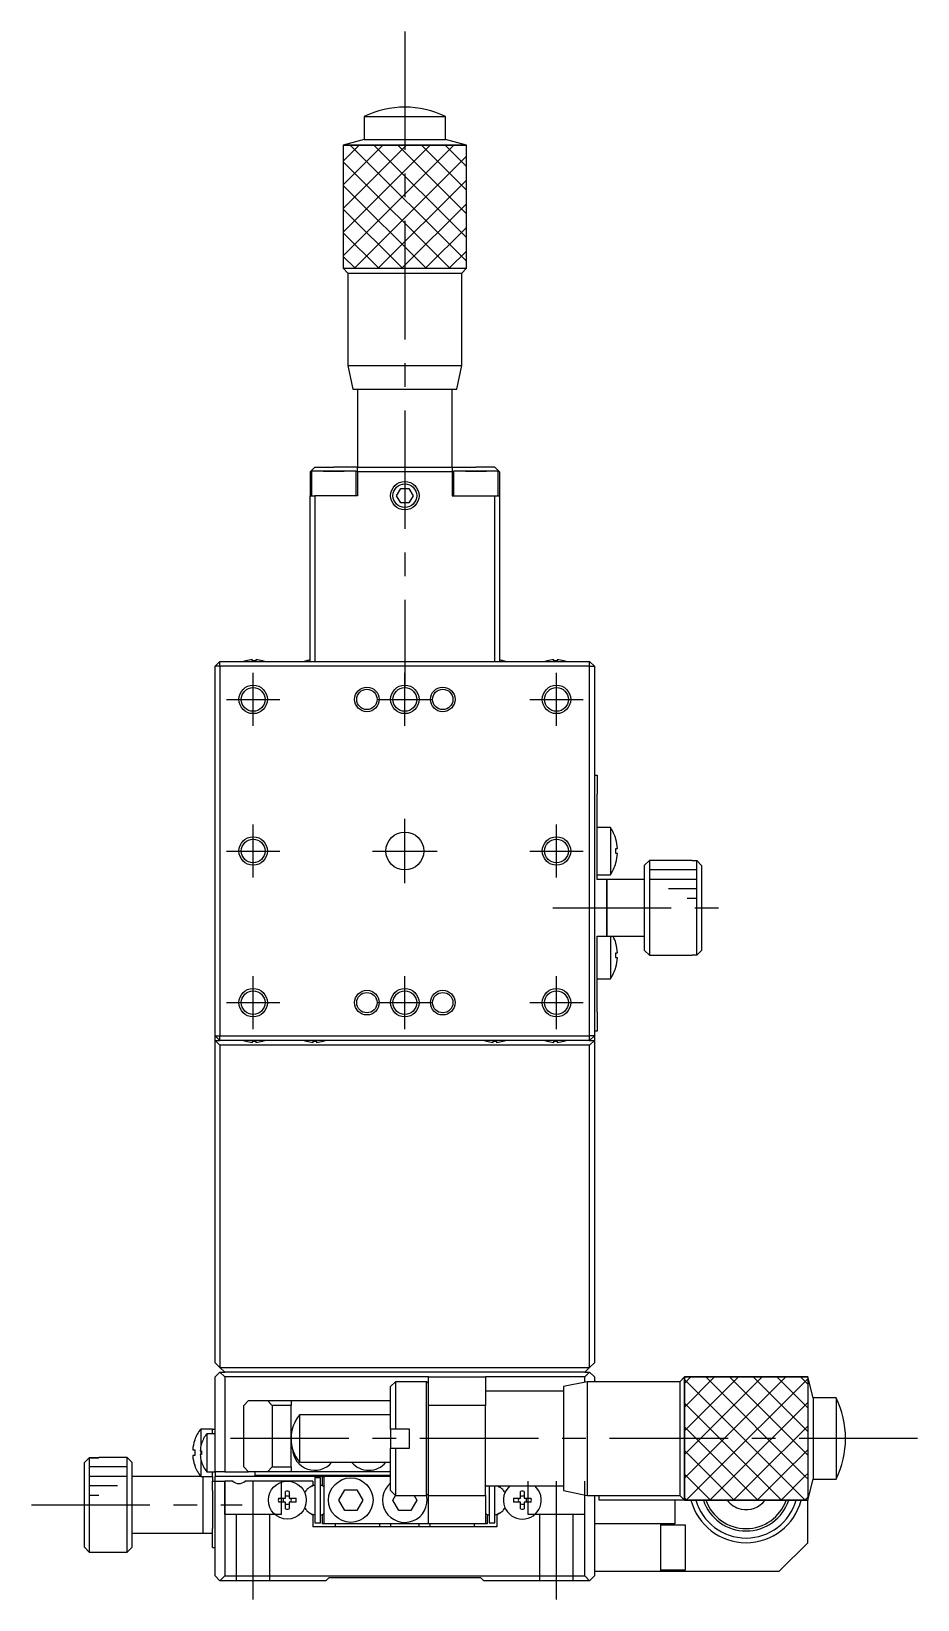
# Model space of a CAD drawing. Extents: x -314 to 359, y 3 to 518.
# Drawn here: x -70.9 to 22.6, y 31.5 to 197 of the extents above; entities that cross this region are included whole.
import ezdxf

# ---------------------------------------------------------------- set-up
doc = ezdxf.new("R2010")
doc.units = 0
doc.header["$LTSCALE"] = 10
doc.linetypes.add('CENTER', pattern=[2, 1.25, -0.25, 0.25, -0.25])
doc.linetypes.add('DASHED', pattern=[3.5, 2, -1.5])
doc.layers.get('0').update_dxf_attribs({"linetype": 'CONTINUOUS'})
doc.layers.add('CENTER', color=1, linetype='CENTER')

msp = doc.modelspace()

# ---------------------------------------------------------------- linework, layer by layer
at = {"color": 7, "linetype": 'CONTINUOUS'}
for p, q in [((-35.833267, 187.984887), (-27.233267, 187.984887)), ((-35.833267, 187.984887), (-35.833267, 185.574376)), ((-27.233267, 185.574376), (-27.233267, 187.984887)), ((-35.833267, 185.574376), (-38.033266, 184.984888)), ((-35.833267, 185.574376), (-27.233267, 185.574376)), ((-25.033268, 184.984888), (-27.233267, 185.574376)), ((-38.033266, 184.984888), (-25.033268, 184.984888)), ((-38.033266, 184.984888), (-38.033266, 171.984887)), ((-25.033268, 171.984887), (-25.033268, 184.984888)), ((-38.033266, 171.984887), (-25.033268, 171.984887)), ((-38.033266, 171.984887), (-37.533263, 171.484885)), ((-37.533263, 171.484885), (-25.533271, 171.484885)), ((-37.533263, 171.484885), (-37.533263, 161.73488)), ((-25.533271, 171.484885), (-25.033268, 171.984887)), ((-25.533271, 161.73488), (-25.533271, 171.484885)), ((-37.533263, 161.73488), (-25.533271, 161.73488)), ((-37.533263, 161.73488), (-37.033264, 159.234881)), ((-26.03327, 159.234881), (-25.533271, 161.73488)), ((-37.033264, 159.234881), (-26.03327, 159.234881)), ((-36.533267, 159.234881), (-36.533267, 150.984881)), ((-26.533267, 150.984881), (-26.533267, 159.234881)), ((-41.033267, 150.984881), (-41.533267, 150.484881)), ((-41.033267, 150.984881), (-39.033267, 150.984881)), ((-36.533267, 150.984881), (-39.033267, 150.984881)), ((-36.533267, 150.984881), (-26.533267, 150.984881)), ((-36.533267, 150.484881), (-36.533267, 150.984881)), ((-26.533267, 150.984881), (-26.533267, 150.484881)), ((-26.533267, 150.984881), (-24.033267, 150.984881)), ((-22.033267, 150.984881), (-24.033267, 150.984881)), ((-21.533267, 150.484881), (-22.033267, 150.984881)), ((-41.533267, 150.484881), (-41.533267, 147.984881)), ((-36.683267, 150.584881), (-41.383267, 150.584881)), ((-36.683267, 150.584881), (-41.383267, 150.584881)), ((-41.383267, 150.584881), (-41.383267, 147.984881)), ((-40.133267, 150.584881), (-39.033267, 150.584881)), ((-39.033267, 150.584881), (-40.133267, 150.584881)), ((-37.933267, 150.584881), (-39.033267, 150.584881)), ((-39.033267, 150.584881), (-37.933267, 150.584881)), ((-36.683267, 147.984881), (-36.683267, 150.584881)), ((-36.533267, 150.484881), (-36.533267, 147.984881)), ((-26.533267, 150.484881), (-36.533267, 150.484881)), ((-26.533267, 150.484881), (-26.533267, 147.984881)), ((-21.683267, 150.584881), (-26.383267, 150.584881)), ((-21.683267, 150.584881), (-26.383267, 150.584881)), ((-26.383267, 150.584881), (-26.383267, 147.984881)), ((-25.133267, 150.584881), (-24.033267, 150.584881)), ((-24.033267, 150.584881), (-25.133267, 150.584881)), ((-22.933267, 150.584881), (-24.033267, 150.584881)), ((-24.033267, 150.584881), (-22.933267, 150.584881)), ((-21.683267, 147.984881), (-21.683267, 150.584881)), ((-21.533267, 150.484881), (-21.533267, 147.984881)), ((-41.533267, 130.484881), (-41.533267, 147.984881)), ((-41.533267, 147.984881), (-41.033267, 147.984881)), ((-41.033267, 147.984881), (-41.033267, 130.484881)), ((-36.533267, 147.984881), (-41.033267, 147.984881)), ((-32.399292, 147.984881), (-31.96628, 148.734881)), ((-31.96628, 147.234881), (-32.399292, 147.984881)), ((-31.96628, 148.734881), (-31.100254, 148.734881)), ((-31.100254, 148.734881), (-30.667242, 147.984881)), ((-30.667242, 147.984881), (-31.100254, 147.234881)), ((-26.533267, 147.984881), (-22.033267, 147.984881)), ((-22.033267, 130.484881), (-22.033267, 147.984881)), ((-22.033267, 147.984881), (-21.533267, 147.984881)), ((-21.533267, 147.984881), (-21.533267, 130.484881)), ((-31.100254, 147.234881), (-31.96628, 147.234881)), ((-51.033267, 130.484881), (-51.533267, 129.984881)), ((-51.033267, 129.984881), (-51.533267, 129.984881)), ((-51.533267, 90.984881), (-51.533267, 129.984881)), ((-51.033267, 129.984881), (-51.033267, 130.484881)), ((-51.033267, 130.484881), (-41.033267, 130.484881)), ((-51.033267, 129.984881), (-51.033267, 90.984881)), ((-12.033267, 129.984881), (-51.033267, 129.984881)), ((-48.319628, 130.554402), (-48.321883, 130.559025)), ((-48.319628, 130.554402), (-48.321883, 130.559025)), ((-47.613267, 130.554402), (-47.613267, 130.674739)), ((-47.253267, 130.554402), (-47.613267, 130.554402)), ((-47.253267, 130.674739), (-47.253267, 130.554402)), ((-46.544651, 130.559025), (-46.546906, 130.554402)), ((-46.544651, 130.559025), (-46.546906, 130.554402)), ((-41.919628, 130.554402), (-41.921883, 130.559025)), ((-41.919628, 130.554402), (-41.921883, 130.559025)), ((-41.033267, 130.484881), (-22.033267, 130.484881)), ((-41.033267, 130.484881), (-22.033267, 130.484881)), ((-22.033267, 130.484881), (-12.033267, 130.484881)), ((-21.144651, 130.559025), (-21.146906, 130.554402)), ((-21.144651, 130.559025), (-21.146906, 130.554402)), ((-16.519628, 130.554402), (-16.521883, 130.559025)), ((-16.519628, 130.554402), (-16.521883, 130.559025)), ((-15.813267, 130.554402), (-15.813267, 130.674739)), ((-15.453267, 130.554402), (-15.813267, 130.554402)), ((-15.453267, 130.674739), (-15.453267, 130.554402)), ((-14.744651, 130.559025), (-14.746906, 130.554402)), ((-14.744651, 130.559025), (-14.746906, 130.554402)), ((-12.033267, 129.984881), (-12.033267, 130.484881)), ((-11.533267, 129.984881), (-12.033267, 130.484881)), ((-12.033267, 90.984881), (-12.033267, 129.984881)), ((-12.033267, 129.984881), (-11.533267, 129.984881)), ((-11.533267, 129.984881), (-11.533267, 90.984881)), ((-11.533267, 118.484881), (-11.233267, 118.484881)), ((-11.233267, 118.484881), (-11.233267, 116.484881)), ((-11.233267, 111.559881), (-11.233267, 116.484881)), ((-9.84161, 112.984881), (-11.233267, 112.984881)), ((-9.84161, 112.984881), (-9.84161, 107.984881)), ((-11.233267, 109.409881), (-11.233267, 111.559881)), ((-9.270686, 111.74347), (-9.263831, 111.746813)), ((-9.270686, 111.74347), (-9.263831, 111.746813)), ((-11.233267, 107.484881), (-11.233267, 109.409881)), ((-9.270686, 110.744881), (-9.098314, 110.744881)), ((-9.270686, 110.224881), (-9.270686, 110.744881)), ((-9.098314, 110.224881), (-9.270686, 110.224881)), ((-5.733267, 109.484881), (-6.233267, 108.984881)), ((-5.733267, 109.484881), (-5.733267, 99.484881)), ((-1.233267, 109.484881), (-5.733267, 109.484881)), ((-1.233267, 109.484881), (-1.233267, 109.468855)), ((-1.233267, 109.468855), (-0.733267, 109.468855)), ((-0.733267, 99.500906), (-0.733267, 109.468855)), ((-0.733267, 109.468855), (-0.233267, 108.967067)), ((-11.233267, 107.984881), (-9.84161, 107.984881)), ((-9.263831, 109.222948), (-9.270686, 109.226291)), ((-9.263831, 109.222948), (-9.270686, 109.226291)), ((-6.233267, 99.984881), (-6.233267, 108.984881)), ((-0.233267, 108.967067), (-0.233267, 100.002694)), ((-10.233267, 107.484881), (-11.233267, 107.484881)), ((-10.233267, 107.484881), (-10.233267, 101.484881)), ((-10.233267, 101.484881), (-10.233267, 107.484881)), ((-6.233267, 107.484881), (-10.233267, 107.484881)), ((-11.233267, 100.559881), (-11.233267, 101.484881)), ((-11.233267, 101.484881), (-10.233267, 101.484881)), ((-10.233267, 101.484881), (-6.233267, 101.484881)), ((-9.84161, 101.484881), (-9.84161, 96.984881)), ((-11.233267, 98.409881), (-11.233267, 100.559881)), ((-9.270686, 100.74347), (-9.263831, 100.746813)), ((-9.270686, 100.74347), (-9.263831, 100.746813)), ((-9.270686, 99.744881), (-9.098314, 99.744881)), ((-9.270686, 99.224881), (-9.270686, 99.744881)), ((-6.233267, 99.984881), (-5.733267, 99.484881)), ((-5.733267, 99.484881), (-1.233267, 99.484881)), ((-0.733267, 99.500906), (-1.233267, 99.500906)), ((-1.233267, 99.500906), (-1.233267, 99.484881)), ((-0.233267, 100.002694), (-0.733267, 99.500906)), ((-11.233267, 93.484881), (-11.233267, 98.409881)), ((-9.098314, 99.224881), (-9.270686, 99.224881)), ((-9.263831, 98.222948), (-9.270686, 98.226291)), ((-9.263831, 98.222948), (-9.270686, 98.226291)), ((-11.233267, 96.984881), (-9.84161, 96.984881)), ((-11.233267, 93.484881), (-11.233267, 91.484881)), ((-11.233267, 91.484881), (-11.533267, 91.484881)), ((-51.533267, 90.984881), (-51.033267, 90.984881)), ((-51.533267, 90.984881), (-51.033267, 90.484881)), ((-51.533267, 90.484881), (-51.533267, 90.984881)), ((-51.533267, 90.484881), (-51.033267, 89.984881)), ((-51.533267, 90.484881), (-51.033267, 90.484881)), ((-51.533267, 56.484881), (-51.533267, 90.484881)), ((-51.033267, 90.984881), (-12.033267, 90.984881)), ((-51.033267, 90.484881), (-51.033267, 90.984881)), ((-12.033267, 90.484881), (-51.033267, 90.484881)), ((-12.033267, 89.984881), (-51.033267, 89.984881)), ((-51.033267, 89.984881), (-51.033267, 55.984881)), ((-48.321883, 90.410736), (-48.319628, 90.415359)), ((-48.321883, 90.410736), (-48.319628, 90.415359)), ((-47.613267, 90.415359), (-47.253267, 90.415359)), ((-47.613267, 90.295022), (-47.613267, 90.415359)), ((-47.253267, 90.415359), (-47.253267, 90.295022)), ((-46.546906, 90.415359), (-46.544651, 90.410736)), ((-46.546906, 90.415359), (-46.544651, 90.410736)), ((-41.921883, 90.410736), (-41.919628, 90.415359)), ((-41.921883, 90.410736), (-41.919628, 90.415359)), ((-41.213267, 90.415359), (-40.853267, 90.415359)), ((-41.213267, 90.295022), (-41.213267, 90.415359)), ((-40.853267, 90.415359), (-40.853267, 90.295022)), ((-40.146906, 90.415359), (-40.144651, 90.410736)), ((-40.146906, 90.415359), (-40.144651, 90.410736)), ((-22.921883, 90.410736), (-22.919628, 90.415359)), ((-22.921883, 90.410736), (-22.919628, 90.415359)), ((-22.213267, 90.415359), (-21.853267, 90.415359)), ((-22.213267, 90.295022), (-22.213267, 90.415359)), ((-21.853267, 90.415359), (-21.853267, 90.295022)), ((-21.146906, 90.415359), (-21.144651, 90.410736)), ((-21.146906, 90.415359), (-21.144651, 90.410736)), ((-16.521883, 90.410736), (-16.519628, 90.415359)), ((-16.521883, 90.410736), (-16.519628, 90.415359)), ((-15.813267, 90.415359), (-15.453267, 90.415359)), ((-15.813267, 90.295022), (-15.813267, 90.415359)), ((-15.453267, 90.415359), (-15.453267, 90.295022)), ((-14.746906, 90.415359), (-14.744651, 90.410736)), ((-14.746906, 90.415359), (-14.744651, 90.410736)), ((-12.033267, 90.484881), (-12.033267, 90.984881)), ((-11.533267, 90.984881), (-12.033267, 90.984881)), ((-12.033267, 90.484881), (-11.533267, 90.984881)), ((-12.033267, 90.484881), (-11.533267, 90.484881)), ((-12.033267, 89.984881), (-11.533267, 90.484881)), ((-12.033267, 55.984881), (-12.033267, 89.984881)), ((-11.533267, 90.984881), (-11.533267, 90.484881)), ((-11.533267, 90.484881), (-11.533267, 56.484881)), ((-51.033267, 55.984881), (-51.533267, 56.484881)), ((-11.533267, 56.484881), (-12.033267, 55.984881)), ((-51.533267, 54.984881), (-51.033267, 55.484881)), ((-51.533267, 44.984881), (-51.533267, 54.984881)), ((-51.033267, 55.984881), (-12.033267, 55.984881)), ((-50.533267, 55.484881), (-51.033267, 55.984881)), ((-51.033267, 55.484881), (-50.533267, 54.984881)), ((-51.033267, 55.484881), (-50.533267, 55.484881)), ((-12.533267, 55.484881), (-50.533267, 55.484881)), ((-50.533267, 54.984881), (-50.533267, 44.984881)), ((-29.033267, 54.984881), (-50.533267, 54.984881)), ((-29.033267, 51.984881), (-29.033267, 54.984881)), ((-29.033267, 54.984881), (-23.033267, 54.984881)), ((-12.533267, 54.984881), (-23.033267, 54.984881)), ((-23.033267, 54.984881), (-23.033267, 51.984881)), ((-12.033267, 55.984881), (-12.533267, 55.484881)), ((-12.533267, 54.984881), (-12.033267, 55.484881)), ((-12.533267, 55.484881), (-12.033267, 55.484881)), ((-12.533267, 54.434877), (-12.533267, 54.984881)), ((-12.033267, 55.484881), (-11.533267, 54.984881)), ((-11.533267, 54.984881), (-11.533267, 54.484877)), ((-2.033261, 54.98488), (-2.533263, 54.484877)), ((-2.033261, 54.98488), (-2.033261, 41.984882)), ((10.96674, 54.98488), (-2.033261, 54.98488)), ((10.96674, 54.98488), (10.96674, 41.984882)), ((11.556228, 52.784881), (10.96674, 54.98488)), ((-32.533267, 54.484881), (-33.033267, 53.984881)), ((-33.033267, 49.48487), (-33.033267, 53.984881)), ((-32.533267, 54.484881), (-32.533267, 49.484869)), ((-29.233267, 54.484881), (-32.533267, 54.484881)), ((-29.233267, 42.484881), (-29.233267, 54.484881)), ((-29.033267, 54.284881), (-29.233267, 54.484881)), ((-14.783267, 53.484881), (-23.033267, 53.484881)), ((-12.283268, 54.484877), (-14.783267, 53.984878)), ((-14.783267, 53.984878), (-14.783267, 42.984884)), ((-12.283268, 54.484877), (-12.283268, 42.484885)), ((-2.533263, 54.484877), (-12.283268, 54.484877)), ((-2.533263, 54.484877), (-2.533263, 42.484885)), ((-48.033267, 52.484881), (-48.533267, 51.984881)), ((-48.533267, 45.684886), (-48.533267, 51.984881)), ((-48.033267, 52.484881), (-46.033267, 52.484881)), ((-45.533267, 51.984881), (-46.033267, 52.484881)), ((-46.033267, 52.484881), (-43.533267, 52.484881)), ((-45.533267, 51.984881), (-45.533267, 45.484881)), ((-43.533267, 51.984881), (-45.533267, 51.984881)), ((-43.533267, 52.484881), (-43.533267, 51.984881)), ((-43.533267, 52.484881), (-33.033267, 52.484881)), ((-43.533267, 45.484881), (-43.533267, 51.984881)), ((-23.033267, 51.984881), (-29.033267, 51.984881)), ((-29.033267, 42.484881), (-29.033267, 51.984881)), ((-23.033267, 42.484881), (-23.033267, 51.984881)), ((11.556228, 52.784881), (11.556228, 44.184881)), ((13.966739, 52.784881), (11.556228, 52.784881)), ((13.966739, 52.784881), (13.966739, 44.184881)), ((-42.655758, 50.984877), (-42.655758, 45.984885)), ((-33.033267, 50.984877), (-42.655758, 50.984877)), ((-53.698461, 48.334881), (-53.698467, 48.301125)), ((-53.698455, 48.301125), (-53.698461, 48.334881)), ((-53.055658, 49.484881), (-53.055703, 47.655992)), ((-51.833267, 49.484881), (-53.055658, 49.484881)), ((-52.431266, 48.984881), (-52.431266, 44.984881)), ((-51.533267, 48.984881), (-52.431266, 48.984881)), ((-51.833267, 49.484881), (-51.533267, 49.484881)), ((-51.833267, 48.984881), (-51.833267, 49.484881)), ((-33.033267, 49.484889), (-33.033267, 48.5901)), ((-32.533267, 49.484869), (-33.033267, 49.48487)), ((-33.033267, 48.5901), (-33.033267, 47.48487)), ((-31.033267, 49.484869), (-32.533267, 49.484869)), ((-31.033267, 47.484869), (-31.033267, 49.484869)), ((-65.333267, 45.957006), (-64.833267, 46.459807)), ((-64.833267, 46.459828), (-63.833267, 46.459828)), ((-64.833267, 46.459807), (-64.833267, 36.509933)), ((-63.833267, 46.459807), (-64.833267, 46.459807)), ((-63.833267, 46.484881), (-63.833267, 46.459807)), ((-60.833267, 46.484881), (-63.833267, 46.484881)), ((-60.833267, 36.484881), (-60.833267, 46.484881)), ((-60.333267, 45.984881), (-60.833267, 46.484881)), ((-53.910601, 47.284881), (-53.698486, 47.284881)), ((-53.698486, 46.684881), (-53.910601, 46.684881)), ((-53.698486, 47.284881), (-53.698486, 46.684881)), ((-53.120743, 47.184881), (-52.988999, 47.184881)), ((-52.988999, 46.784881), (-53.120743, 46.784881)), ((-53.055705, 47.184881), (-53.055705, 46.784881)), ((-52.988999, 47.934881), (-52.988999, 47.913589)), ((-52.988999, 47.184881), (-52.988999, 46.784881)), ((-33.033267, 47.48487), (-32.533267, 47.484869)), ((-33.033267, 42.984881), (-33.033267, 47.48487)), ((-32.533267, 47.484869), (-32.533267, 42.484881)), ((-32.533267, 47.484869), (-31.033267, 47.484869)), ((-65.333267, 37.012734), (-65.333267, 45.957006)), ((-60.333267, 45.984881), (-60.333267, 36.984881)), ((-53.698467, 45.668636), (-53.698461, 45.634881)), ((-53.698461, 45.634881), (-53.698455, 45.668636)), ((-53.055703, 46.313769), (-53.055658, 44.484881)), ((-52.988999, 46.056172), (-52.988999, 46.034881)), ((-52.431266, 44.984881), (-51.533267, 44.984881)), ((-51.833267, 44.484881), (-51.833267, 44.984881)), ((-51.533267, 44.984881), (-51.533267, 44.484881)), ((-50.533267, 44.984881), (-51.533267, 44.984881)), ((-50.533267, 44.984881), (-48.033267, 44.984881)), ((-48.533267, 45.484881), (-48.533267, 45.684886)), ((-48.533267, 45.484881), (-48.033267, 44.984881)), ((-46.033267, 44.984881), (-48.033267, 44.984881)), ((-47.333267, 44.584881), (-47.333267, 44.984881)), ((-46.033267, 44.984881), (-45.533267, 45.484881)), ((-43.533267, 44.984881), (-46.033267, 44.984881)), ((-45.533267, 45.484881), (-43.533267, 45.484881)), ((-43.533267, 45.484881), (-43.533267, 44.984881)), ((-33.033267, 44.984881), (-43.533267, 44.984881)), ((-42.655758, 45.984885), (-33.033267, 45.984885)), ((-53.055658, 44.484881), (-60.333267, 44.484881)), ((-53.055658, 44.484881), (-51.833267, 44.484881)), ((-52.833267, 44.484881), (-52.833267, 38.484881)), ((-52.833267, 44.484881), (-52.833267, 38.484881)), ((-51.833267, 44.484881), (-51.833267, 43.984881)), ((-51.833267, 43.984881), (-51.533267, 43.984881)), ((-51.833267, 42.984881), (-51.833267, 43.984881)), ((-51.533267, 43.984881), (-51.533267, 44.484881)), ((-40.233267, 44.484881), (-51.533267, 44.484881)), ((-51.533267, 33.984881), (-51.533267, 43.984881)), ((-51.533267, 43.984881), (-50.533267, 43.984881)), ((-50.533267, 43.984881), (-50.533267, 33.984881)), ((-49.694705, 43.984881), (-50.533267, 43.984881)), ((-43.933267, 43.984881), (-48.371829, 43.984881)), ((-33.033267, 44.584881), (-47.333267, 44.584881)), ((-41.233267, 43.984881), (-43.933267, 43.984881)), ((-41.233267, 43.529292), (-41.527017, 43.359696)), ((-41.233267, 43.984881), (-41.233267, 43.529292)), ((-41.033267, 44.384881), (-40.433267, 44.384881)), ((-41.033267, 44.384881), (-41.033267, 39.584881)), ((-41.033267, 44.384881), (-40.433267, 44.384881)), ((-40.433267, 39.584881), (-40.433267, 44.384881)), ((-40.233267, 43.529292), (-40.233267, 44.484881)), ((-40.233267, 44.484881), (-40.033267, 44.484881)), ((-40.233267, 43.529292), (-40.033267, 43.413822)), ((-40.033267, 39.484881), (-40.033267, 44.484881)), ((-37.833267, 44.484881), (-40.033267, 44.484881)), ((-38.503438, 41.98488), (-37.868353, 43.08488)), ((-37.868353, 43.08488), (-36.598182, 43.084881)), ((-35.233267, 44.484881), (-37.833267, 44.484881)), ((-36.598182, 43.084881), (-35.963096, 41.984881)), ((-33.033267, 44.484881), (-35.233267, 44.484881)), ((-23.033267, 43.413822), (-22.910191, 43.484881)), ((-23.033267, 43.484881), (-14.783267, 43.484881)), ((-22.633267, 43.484881), (-22.633267, 39.584881)), ((-22.033267, 39.584881), (-22.033267, 43.484881)), ((-21.756343, 43.484881), (-21.539517, 43.359696)), ((10.96674, 41.984882), (11.556228, 44.184881)), ((11.556228, 44.184881), (13.966739, 44.184881)), ((-51.833267, 42.984881), (-51.833267, 38.984881)), ((-44.861976, 42.184881), (-44.133267, 42.184881)), ((-44.133267, 41.784881), (-44.861976, 41.784881)), ((-44.133267, 42.184881), (-44.133267, 42.913589)), ((-44.133267, 41.056172), (-44.133267, 41.784881)), ((-43.733267, 42.913589), (-43.733267, 42.184881)), ((-43.733267, 42.184881), (-43.004558, 42.184881)), ((-43.733267, 41.784881), (-43.733267, 41.056172)), ((-43.004558, 41.784881), (-43.733267, 41.784881)), ((-37.868352, 40.88488), (-38.503438, 41.98488)), ((-35.963096, 41.984881), (-36.598181, 40.884881)), ((-33.033267, 42.984881), (-32.533267, 42.484881)), ((-32.803438, 41.98488), (-32.514762, 42.484881)), ((-32.168352, 40.88488), (-32.803438, 41.98488)), ((-32.533267, 42.484881), (-29.233267, 42.484881)), ((-30.263096, 41.984881), (-30.898181, 40.884881)), ((-30.551772, 42.484881), (-30.263096, 41.984881)), ((-29.233267, 42.484881), (-29.033267, 42.684881)), ((-29.033267, 42.484881), (-23.033267, 42.484881)), ((-29.033267, 39.484881), (-29.033267, 42.484881)), ((-23.033267, 42.484881), (-23.033267, 39.484881)), ((-20.061976, 42.184881), (-19.333267, 42.184881)), ((-19.333267, 41.784881), (-20.061976, 41.784881)), ((-19.333267, 42.184881), (-19.333267, 42.913589)), ((-19.333267, 41.056172), (-19.333267, 41.784881)), ((-18.933267, 42.913589), (-18.933267, 42.184881)), ((-18.933267, 42.184881), (-18.204558, 42.184881)), ((-18.933267, 41.784881), (-18.933267, 41.056172)), ((-18.204558, 41.784881), (-18.933267, 41.784881)), ((-14.783267, 42.984884), (-12.283268, 42.484885)), ((-12.533267, 33.984881), (-12.533267, 42.534884)), ((-12.283268, 42.484885), (-2.533263, 42.484885)), ((-11.533267, 42.484885), (-11.533267, 33.984881)), ((-11.033267, 41.984881), (-11.033267, 42.484881)), ((-2.033261, 41.984881), (-11.033267, 41.984881)), ((-3.033267, 41.984881), (-3.033267, 39.484881)), ((-2.533263, 42.484885), (-2.033261, 41.984882)), ((-2.033261, 41.984882), (10.96674, 41.984882)), ((10.966733, 37.484881), (10.966733, 41.984882)), ((-41.527017, 40.610065), (-41.233267, 40.440469)), ((-41.233267, 40.440469), (-41.233267, 39.184881)), ((-40.033267, 40.555939), (-40.233267, 40.440469)), ((-40.233267, 39.484881), (-40.233267, 40.440469)), ((-36.598181, 40.884881), (-37.868352, 40.88488)), ((-30.898181, 40.884881), (-32.168352, 40.88488)), ((-22.833267, 40.440469), (-23.033267, 40.555939)), ((-22.833267, 40.440469), (-22.833267, 39.484881)), ((-21.539517, 40.610065), (-21.833267, 40.440469)), ((-21.833267, 40.440469), (-21.833267, 39.184881)), ((-60.333267, 38.484881), (-52.833267, 38.484881)), ((-52.833267, 38.484881), (-51.833267, 38.484881)), ((-51.833267, 36.984881), (-51.833267, 38.984881)), ((-21.833267, 39.184881), (-41.233267, 39.184881)), ((-41.033267, 39.584881), (-40.433267, 39.584881)), ((-40.033267, 39.484881), (-40.233267, 39.484881)), ((-29.033267, 39.484881), (-40.033267, 39.484881)), ((-38.883267, 39.484881), (-38.883267, 39.184881)), ((-34.183267, 39.184881), (-34.183267, 39.484881)), ((-33.033267, 39.484881), (-33.033267, 39.184881)), ((-30.033267, 39.184881), (-30.033267, 39.484881)), ((-23.033267, 39.484881), (-29.033267, 39.484881)), ((-28.883267, 39.484881), (-28.883267, 39.184881)), ((-24.183267, 39.184881), (-24.183267, 39.484881)), ((-22.833267, 39.484881), (-23.033267, 39.484881)), ((-22.633267, 39.584881), (-22.033267, 39.584881)), ((-4.533267, 39.484881), (-11.533267, 39.484881)), ((-4.533267, 34.484881), (-4.533267, 39.484881)), ((-3.033267, 39.484881), (-4.533267, 39.484881)), ((-1.933267, 39.334881), (-4.533267, 39.334881)), ((-1.933267, 36.984864), (-1.933267, 39.334881)), ((-64.833267, 36.509933), (-65.333267, 37.012734)), ((-64.833267, 36.509933), (-63.833267, 36.509933)), ((-63.833267, 36.509933), (-63.833267, 36.484881)), ((-63.833267, 36.484881), (-60.833267, 36.484881)), ((-60.833267, 36.484881), (-60.333267, 36.984881)), ((-51.833267, 36.984881), (-51.533267, 36.984881)), ((-1.933267, 34.634881), (-1.933267, 36.984864)), ((7.966733, 34.484881), (10.966733, 37.484881)), ((-51.033267, 33.484881), (-51.533267, 33.984881)), ((-50.533267, 33.984881), (-51.033267, 33.484881)), ((-39.883267, 33.484881), (-51.033267, 33.484881)), ((-50.533267, 33.984881), (-12.533267, 33.984881)), ((-39.883267, 33.484881), (-39.533267, 33.834881)), ((-39.533267, 33.834881), (-32.833262, 33.834881)), ((-32.833262, 33.834881), (-30.233272, 33.834881)), ((-30.233272, 33.834881), (-23.533267, 33.834881)), ((-23.533267, 33.834881), (-23.183267, 33.484881)), ((-12.033267, 33.484881), (-23.183267, 33.484881)), ((-12.033267, 33.484881), (-12.533267, 33.984881)), ((-11.533267, 33.984881), (-12.033267, 33.484881)), ((-11.533267, 34.484881), (-4.533267, 34.484881)), ((-4.533267, 34.634881), (-1.933267, 34.634881)), ((-4.533267, 34.484881), (7.966733, 34.484881))]:
    msp.add_line(p, q, dxfattribs=at)
at = {"color": 3, "linetype": 'CONTINUOUS'}
for p, q in [((-38.033266, 183.298586), (-36.346965, 184.984888)), ((-38.033266, 180.798586), (-33.846965, 184.984888)), ((-38.033266, 178.298586), (-31.346965, 184.984888)), ((-38.033266, 175.798586), (-28.846965, 184.984888)), ((-38.033266, 173.298586), (-26.346965, 184.984888)), ((-37.286508, 184.984888), (-25.033268, 172.731648)), ((-36.846966, 171.984887), (-25.033268, 183.798584)), ((-34.786508, 184.984888), (-25.033268, 175.231648)), ((-32.286508, 184.984888), (-25.033268, 177.731648)), ((-29.786508, 184.984888), (-25.033268, 180.231648)), ((-27.286508, 184.984888), (-25.033268, 182.731648)), ((-38.033266, 183.231646), (-26.786507, 171.984887)), ((-38.033266, 180.731646), (-29.286507, 171.984887)), ((-34.346966, 171.984887), (-25.033268, 181.298584)), ((-31.846966, 171.984887), (-25.033268, 178.798584)), ((-38.033266, 178.231646), (-31.786507, 171.984887)), ((-38.033266, 175.731646), (-34.286507, 171.984887)), ((-29.346966, 171.984887), (-25.033268, 176.298584)), ((-26.846966, 171.984887), (-25.033268, 173.798584)), ((-38.033266, 173.231646), (-36.786507, 171.984887)), ((-0.733267, 108.484881), (-5.733267, 108.484881)), ((-0.733267, 107.484881), (-5.733267, 107.484881)), ((-0.733267, 106.484881), (-3.733267, 106.484881)), ((-0.733267, 105.484881), (-1.733267, 105.484881)), ((-2.033261, 54.298591), (-1.346973, 54.98488)), ((-2.033261, 51.798591), (1.153027, 54.98488)), ((-2.033261, 49.298591), (3.653027, 54.98488)), ((-2.033261, 46.798591), (6.153027, 54.98488)), ((-2.033261, 54.731641), (8.183264, 44.515116)), ((-1.816736, 44.515116), (8.653027, 54.98488)), ((0.2135, 54.98488), (10.683264, 44.515116)), ((0.683264, 44.515116), (10.96674, 54.798592)), ((2.7135, 54.98488), (10.96674, 46.73164)), ((5.2135, 54.98488), (10.96674, 49.23164)), ((7.7135, 54.98488), (10.96674, 51.73164)), ((10.2135, 54.98488), (10.96674, 54.23164)), ((-2.033261, 52.231641), (5.683264, 44.515116)), ((3.183264, 44.515116), (10.96674, 52.298592)), ((-2.033261, 49.731641), (3.183264, 44.515116)), ((5.683264, 44.515116), (10.96674, 49.798592)), ((-2.033261, 47.231641), (0.683264, 44.515116)), ((8.183264, 44.515116), (10.96674, 47.298592)), ((-60.833267, 45.484881), (-64.833267, 45.484881)), ((-2.033261, 44.731641), (-1.816736, 44.515116)), ((10.683264, 44.515116), (10.96674, 44.798592)), ((-60.833267, 44.484881), (-64.833267, 44.484881)), ((-61.833267, 43.484881), (-64.833267, 43.484881)), ((-2.033261, 44.298591), (-1.816736, 44.515116)), ((-1.846971, 41.984882), (0.683264, 44.515116)), ((-1.816736, 44.515116), (0.713498, 41.984882)), ((0.653029, 41.984882), (3.183264, 44.515116)), ((0.683264, 44.515116), (3.213498, 41.984882)), ((3.153029, 41.984882), (5.683264, 44.515116)), ((3.183264, 44.515116), (5.713498, 41.984882)), ((5.653029, 41.984882), (8.183264, 44.515116)), ((5.683264, 44.515116), (8.213498, 41.984882)), ((8.153029, 41.984882), (10.683264, 44.515116)), ((8.183264, 44.515116), (10.713498, 41.984882)), ((10.683264, 44.515116), (10.96674, 44.23164)), ((-63.833267, 42.484881), (-64.833267, 42.484881)), ((-2.033261, 42.231641), (-1.786502, 41.984882)), ((10.653029, 41.984882), (10.96674, 42.298592))]:
    msp.add_line(p, q, dxfattribs=at)
at = {"color": 3, "linetype": 'DASHED'}
for p, q in [((-25.033268, 184.984888), (-38.033266, 184.984888)), ((-38.033266, 184.984888), (-38.033266, 171.984887)), ((-25.033268, 171.984887), (-25.033268, 184.984888)), ((-38.033266, 171.984887), (-25.033268, 171.984887)), ((-2.033261, 41.984882), (-2.033261, 54.98488)), ((-2.033261, 54.98488), (10.96674, 54.98488)), ((10.96674, 54.98488), (10.96674, 41.984882)), ((-50.533267, 40.484881), (-50.533267, 43.984881)), ((-44.533267, 40.484881), (-44.533267, 43.984881)), ((-18.533267, 40.484881), (-18.533267, 43.984881)), ((-12.533267, 40.484881), (-12.533267, 43.984881)), ((10.96674, 41.984882), (-2.033261, 41.984882)), ((-44.533267, 40.484881), (-50.533267, 40.484881)), ((-49.283267, 33.484881), (-49.283267, 40.484881)), ((-45.783267, 33.484881), (-45.783267, 40.484881)), ((-12.533267, 40.484881), (-18.533267, 40.484881)), ((-17.283267, 33.484881), (-17.283267, 40.484881)), ((-13.783267, 33.484881), (-13.783267, 40.484881))]:
    msp.add_line(p, q, dxfattribs=at)
at = {"color": 3, "linetype": 'CONTINUOUS'}
for centre, radius in [((-31.533267, 147.984881), 1.5), ((-47.533267, 126.484881), 1.5), ((-35.533267, 126.484881), 1.3), ((-31.533267, 126.484881), 1.5), ((-27.533267, 126.484881), 1.3), ((-15.533267, 126.484881), 1.5), ((-47.533267, 110.484881), 1.5), ((-15.533267, 110.484881), 1.5), ((-47.533267, 94.484881), 1.5), ((-35.533267, 94.484881), 1.3), ((-31.533267, 94.484881), 1.5), ((-27.533267, 94.484881), 1.3), ((-15.533267, 94.484881), 1.5)]:
    msp.add_circle(centre, radius, dxfattribs=at)
at = {"color": 7, "linetype": 'CONTINUOUS'}
for centre, radius in [((-31.533267, 147.984881), 1.25), ((-47.533267, 126.484881), 1.25), ((-35.533267, 126.484881), 1.075), ((-31.533267, 126.484881), 1.25), ((-27.533267, 126.484881), 1.075), ((-15.533267, 126.484881), 1.25), ((-47.533267, 110.484881), 1.25), ((-31.533267, 110.484881), 2), ((-15.533267, 110.484881), 1.25), ((-47.533267, 94.484881), 1.25), ((-35.533267, 94.484881), 1.075), ((-31.533267, 94.484881), 1.25), ((-27.533267, 94.484881), 1.075), ((-15.533267, 94.484881), 1.25), ((-43.933267, 41.984881), 2), ((-37.233267, 41.984881), 2.35)]:
    msp.add_circle(centre, radius, dxfattribs=at)
for centre, radius, start, end in [((-31.533265, 179.239886), 9.745001, 63.816215, 116.183798), ((-47.433267, 127.484881), 3.2, 106.122533, 110.364135), ((-47.433267, 127.484881), 3.194933, 93.229709, 106.106712), ((-47.433267, 127.484881), 3.194933, 73.893288, 86.770291), ((-47.433267, 127.484881), 3.2, 69.635865, 73.877467), ((-41.033267, 127.484881), 3.2, 106.122533, 110.364135), ((-41.033267, 127.484881), 3.194933, 99.003673, 106.106712), ((-22.033267, 127.484881), 3.194933, 73.893288, 80.996327), ((-22.033267, 127.484881), 3.2, 69.635865, 73.877467), ((-15.633267, 127.484881), 3.2, 106.122533, 110.364135), ((-15.633267, 127.484881), 3.194933, 93.229709, 106.106712), ((-15.633267, 127.484881), 3.194933, 73.893288, 86.770291), ((-15.633267, 127.484881), 3.2, 69.635865, 73.877467), ((-13.583267, 110.484881), 4.5, 16.285843, 33.748989), ((-13.583267, 110.484881), 4.492483, 3.317816, 16.26943), ((-13.583267, 110.484881), 4.492483, 343.73057, 356.682184), ((-13.583267, 110.484881), 4.5, 326.251011, 343.714157), ((-13.583267, 99.484881), 4.5, 16.285843, 26.3878), ((-13.583267, 99.484881), 4.492483, 3.317816, 16.26943), ((-13.583267, 99.484881), 4.5, 326.251011, 343.714157), ((-13.583267, 99.484881), 4.492483, 343.73057, 356.682184), ((-47.433267, 93.484881), 3.2, 249.635865, 253.877467), ((-47.433267, 93.484881), 3.194933, 253.893288, 266.770291), ((-47.433267, 93.484881), 3.194933, 273.229709, 286.106712), ((-47.433267, 93.484881), 3.2, 286.122533, 290.364135), ((-41.033267, 93.484881), 3.2, 249.635865, 253.877467), ((-41.033267, 93.484881), 3.194933, 253.893288, 266.770291), ((-41.033267, 93.484881), 3.194933, 273.229709, 286.106712), ((-41.033267, 93.484881), 3.2, 286.122533, 290.364135), ((-22.033267, 93.484881), 3.2, 249.635865, 253.877467), ((-22.033267, 93.484881), 3.194933, 253.893288, 266.770291), ((-22.033267, 93.484881), 3.194933, 273.229709, 286.106712), ((-22.033267, 93.484881), 3.2, 286.122533, 290.364135), ((-15.633267, 93.484881), 3.2, 249.635865, 253.877467), ((-15.633267, 93.484881), 3.194933, 253.893288, 266.770291), ((-15.633267, 93.484881), 3.194933, 273.229709, 286.106712), ((-15.633267, 93.484881), 3.2, 286.122533, 290.364135), ((5.221739, 48.48488), 9.745001, 333.816209, 26.183791), ((-39.533262, 48.48488), 3.999997, 141.317811, 180), ((-49.933164, 46.984881), 3.988734, 160.731797, 175.686606), ((-49.933159, 46.984881), 4, 141.317813, 160.275366), ((-49.933267, 46.984881), 3.2, 141.317813, 162.729995), ((-39.533262, 48.48488), 3.999997, 180, 218.682189), ((-49.933164, 46.984881), 3.988734, 184.313394, 199.268203), ((-49.933267, 46.984881), 3.193744, 163.094742, 176.40965), ((-49.933267, 46.984881), 3.193744, 183.59035, 196.905258), ((-41.033267, 47.484881), 2.35, 182.228639, 320.335114), ((-49.933159, 46.984881), 4, 199.724634, 218.682187), ((-49.933267, 46.984881), 3.2, 197.270005, 218.682187), ((-35.333267, 47.484881), 2.35, 219.664886, 320.335114), ((-49.033267, 44.734881), 1, 228.590378, 311.409622), ((-40.618362, 41.869976), 1.75, 135, 148.118467), ((-40.733266, 41.984881), 1.5875, 134.999751, 149.566818), ((-40.733267, 41.984881), 1.5875, 120, 135), ((-40.733266, 41.984881), 1.5875, 100.89309, 120.000031), ((-40.733266, 41.984881), 1.5875, 63.835856, 79.106984), ((-31.533267, 41.984881), 2.35, 129.665013, 12.284494), ((-22.333266, 41.984881), 1.5875, 109.111732, 116.164224), ((-22.333266, 41.984881), 1.5875, 60, 70.888268), ((-22.333267, 41.984881), 1.5875, 45, 60), ((-22.448172, 41.869976), 1.75, 31.881533, 45), ((-22.333266, 41.984881), 1.5875, 30.433263, 44.999751), ((-19.133267, 41.984881), 2, 131.409622, 48.590378), ((-43.933267, 41.984881), 0.95, 167.846803, 192.153197), ((-43.933267, 41.984881), 0.435085, 152.633517, 207.366483), ((-43.933267, 41.984881), 0.95, 77.846803, 102.153197), ((-43.933267, 41.984881), 0.435085, 62.633517, 117.366483), ((-43.933267, 41.984881), 0.435085, 242.633517, 297.366483), ((-43.933267, 41.984881), 0.435085, 332.633517, 27.366483), ((-43.933267, 41.984881), 0.95, 347.846803, 12.153197), ((-19.133267, 41.984881), 0.95, 167.846803, 192.153197), ((-19.133267, 41.984881), 0.435085, 152.633517, 207.366483), ((-19.133267, 41.984881), 0.95, 77.846803, 102.153197), ((-19.133267, 41.984881), 0.435085, 62.633517, 117.366483), ((-19.133267, 41.984881), 0.435085, 242.633517, 297.366483), ((-19.133267, 41.984881), 0.435085, 332.633517, 27.366483), ((-19.133267, 41.984881), 0.95, 347.846803, 12.153197), ((4.466733, 43.484881), 6, 194.477502, 345.522498), ((4.466733, 43.484881), 5.5, 195.826609, 344.173391), ((4.466733, 43.484881), 4.75, 198.408467, 341.591533), ((4.466733, 43.484881), 4.5, 199.471207, 340.528793), ((4.466733, 43.484881), 2.499996, 216.869938, 257.780524), ((4.466733, 43.484881), 2.499996, 257.780524, 323.130062), ((-43.933267, 41.984881), 0.95, 257.846803, 282.153197), ((-40.618362, 42.099785), 1.75, 211.881533, 225), ((-40.733266, 41.984881), 1.5875, 210.433182, 225.000249), ((-40.733267, 41.984881), 1.5875, 225, 240), ((-40.733266, 41.984881), 1.5875, 239.999969, 259.10691), ((-40.733266, 41.984881), 1.5875, 280.893016, 296.164144), ((-22.333266, 41.984881), 1.5875, 243.835776, 259.10691), ((-22.333266, 41.984881), 1.5875, 280.893016, 299.999969), ((-22.333267, 41.984881), 1.5875, 300, 315), ((-22.448172, 42.099785), 1.75, 315, 328.118467), ((-22.333266, 41.984881), 1.5875, 315.000249, 329.566737), ((-19.133267, 41.984881), 0.95, 257.846803, 282.153197)]:
    msp.add_arc(centre, radius, start, end, dxfattribs=at)
at = {"color": 3, "linetype": 'CONTINUOUS'}
for radius, start, end in [(4.75, 198.408467, 341.591533), (4.5, 199.471207, 340.528793)]:
    msp.add_arc((4.466733, 43.484881), radius, start, end, dxfattribs=at)
at = {"layer": 'CENTER', "color": 1, "linetype": 'CENTER'}
for p, q in [((-31.533267, 196.984884), (-31.533267, 127.734884)), ((-47.533267, 123.684881), (-47.533267, 129.284881)), ((-31.533267, 123.684881), (-31.533267, 129.284881)), ((-15.533267, 123.684881), (-15.533267, 129.284881)), ((-50.333267, 126.484881), (-44.733267, 126.484881)), ((-34.333267, 126.484881), (-28.733267, 126.484881)), ((-18.333267, 126.484881), (-12.733267, 126.484881)), ((-47.533267, 107.684881), (-47.533267, 113.284881)), ((-31.533267, 107.084881), (-31.533267, 113.884881)), ((-15.533267, 107.684881), (-15.533267, 113.284881)), ((-50.333267, 110.484881), (-44.733267, 110.484881)), ((-34.933267, 110.484881), (-28.133267, 110.484881)), ((-18.333267, 110.484881), (-12.733267, 110.484881)), ((-15.933264, 104.484881), (3.566736, 104.484881)), ((-47.533267, 91.684881), (-47.533267, 97.284881)), ((-31.533267, 91.684881), (-31.533267, 97.284881)), ((-15.533267, 91.684881), (-15.533267, 97.284881)), ((-50.333267, 94.484881), (-44.733267, 94.484881)), ((-34.333267, 94.484881), (-28.733267, 94.484881)), ((-18.333267, 94.484881), (-12.733267, 94.484881)), ((22.566736, 48.484881), (-49.933264, 48.484881)), ((-47.533267, 31.484881), (-47.533267, 45.984881)), ((-15.533267, 31.484881), (-15.533267, 45.984881)), ((-70.933264, 41.484881), (-48.683264, 41.484881))]:
    msp.add_line(p, q, dxfattribs=at)

doc.saveas('drawing.dxf')
